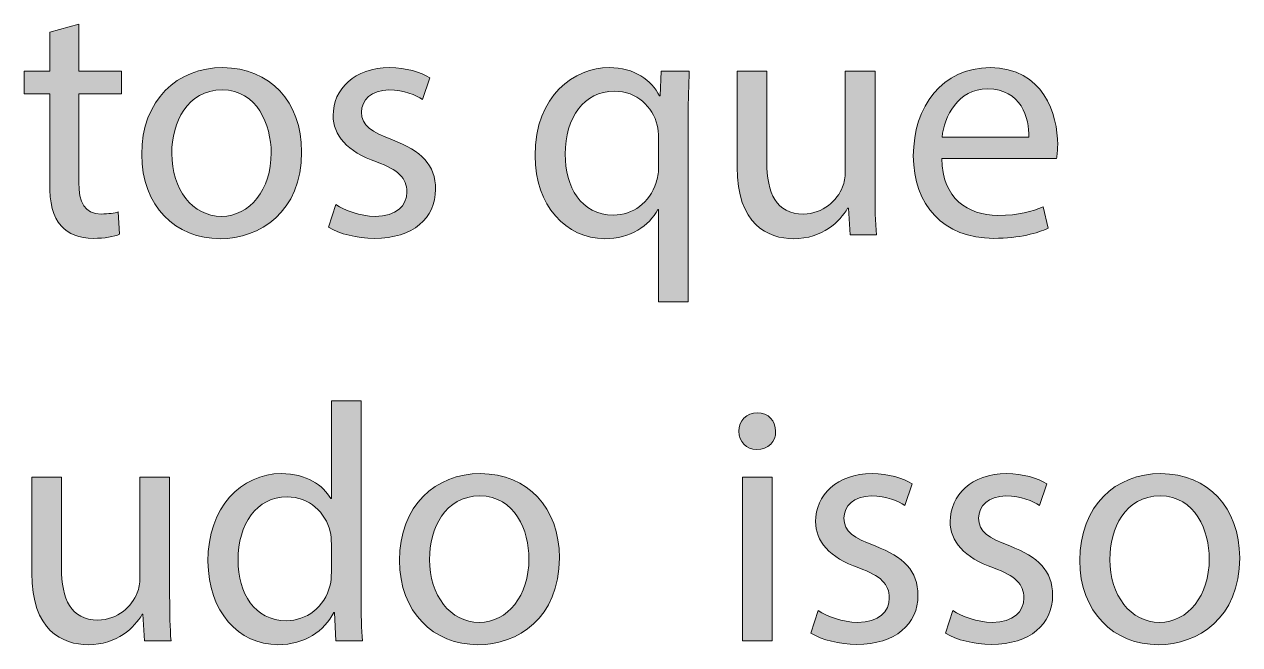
# Model space of a CAD drawing. Header units: inches. Extents: x -507 to 1392, y -754 to 68.
# Drawn here: x 1149.73 to 1185.66, y -216.06 to -197.72 of the extents above; entities that cross this region are included whole.
import ezdxf

# ---------------------------------------------------------------- set-up
doc = ezdxf.new("R2010")
doc.units = ezdxf.units.IN
doc.header["$MEASUREMENT"] = 0
doc.layers.add('back', color=7, linetype='Continuous')

# ---------------------------------------------------------------- blocks, each defined once
blk = doc.blocks.new('block 162')
at = {"layer": 'back', "true_color": 0x231f20}
h = blk.add_hatch(color=250, dxfattribs=at)
h.dxf.hatch_style = 2
edge = h.paths.add_edge_path()
edge.add_spline(control_points=[(1151.338, -197.72), (1151.338, -197.72), (1151.338, -199.109), (1151.338, -199.109), (1151.338, -199.109), (1152.597, -199.109), (1152.597, -199.109), (1152.597, -199.109), (1152.597, -199.779), (1152.597, -199.779), (1152.597, -199.779), (1151.338, -199.779), (1151.338, -199.779), (1151.338, -199.779), (1151.338, -202.388), (1151.338, -202.388), (1151.338, -202.987), (1151.508, -203.327), (1151.997, -203.327), (1152.228, -203.327), (1152.397, -203.297), (1152.507, -203.267), (1152.507, -203.267), (1152.547, -203.927), (1152.547, -203.927), (1152.377, -203.997), (1152.107, -204.047), (1151.768, -204.047), (1151.357, -204.047), (1151.028, -203.917), (1150.818, -203.677), (1150.568, -203.417), (1150.479, -202.987), (1150.479, -202.417), (1150.479, -202.417), (1150.479, -199.779), (1150.479, -199.779), (1150.479, -199.779), (1149.729, -199.779), (1149.729, -199.779), (1149.729, -199.779), (1149.729, -199.109), (1149.729, -199.109), (1149.729, -199.109), (1150.479, -199.109), (1150.479, -199.109), (1150.479, -199.109), (1150.479, -197.95), (1150.479, -197.95), (1150.479, -197.95), (1151.338, -197.72), (1151.338, -197.72)], knot_values=[0, 0, 0, 0, 1, 1, 1, 2, 2, 2, 3, 3, 3, 4, 4, 4, 5, 5, 5, 6, 6, 6, 7, 7, 7, 8, 8, 8, 9, 9, 9, 10, 10, 10, 11, 11, 11, 12, 12, 12, 13, 13, 13, 14, 14, 14, 15, 15, 15, 16, 16, 16, 17, 17, 17, 17], degree=3, periodic=1)
h = blk.add_hatch(color=250, dxfattribs=at)
h.dxf.hatch_style = 2
edge = h.paths.add_edge_path()
edge.add_spline(control_points=[(1157.926, -201.488), (1157.926, -203.277), (1156.687, -204.057), (1155.517, -204.057), (1154.208, -204.057), (1153.198, -203.097), (1153.198, -201.568), (1153.198, -199.949), (1154.258, -199), (1155.597, -199), (1156.986, -199), (1157.926, -200.009), (1157.926, -201.488)], knot_values=[0, 0, 0, 0, 1, 1, 1, 2, 2, 2, 3, 3, 3, 4, 4, 4, 4], degree=3, periodic=1)
edge = h.paths.add_edge_path()
edge.add_spline(control_points=[(1154.088, -201.538), (1154.088, -202.598), (1154.697, -203.397), (1155.557, -203.397), (1156.396, -203.397), (1157.026, -202.607), (1157.026, -201.518), (1157.026, -200.699), (1156.616, -199.659), (1155.577, -199.659), (1154.537, -199.659), (1154.088, -200.619), (1154.088, -201.538)], knot_values=[0, 0, 0, 0, 1, 1, 1, 2, 2, 2, 3, 3, 3, 4, 4, 4, 4], degree=3, periodic=1)
h = blk.add_hatch(color=250, dxfattribs=at)
h.dxf.hatch_style = 2
edge = h.paths.add_edge_path()
edge.add_spline(control_points=[(1158.938, -203.047), (1159.197, -203.217), (1159.657, -203.397), (1160.097, -203.397), (1160.736, -203.397), (1161.037, -203.077), (1161.037, -202.677), (1161.037, -202.258), (1160.787, -202.028), (1160.137, -201.788), (1159.268, -201.478), (1158.857, -200.999), (1158.857, -200.419), (1158.857, -199.639), (1159.487, -199), (1160.527, -199), (1161.017, -199), (1161.446, -199.14), (1161.716, -199.299), (1161.716, -199.299), (1161.496, -199.939), (1161.496, -199.939), (1161.307, -199.819), (1160.957, -199.659), (1160.507, -199.659), (1159.987, -199.659), (1159.697, -199.959), (1159.697, -200.319), (1159.697, -200.719), (1159.987, -200.898), (1160.617, -201.138), (1161.456, -201.458), (1161.886, -201.878), (1161.886, -202.598), (1161.886, -203.447), (1161.227, -204.047), (1160.077, -204.047), (1159.548, -204.047), (1159.058, -203.917), (1158.718, -203.717), (1158.718, -203.717), (1158.938, -203.047), (1158.938, -203.047)], knot_values=[0, 0, 0, 0, 1, 1, 1, 2, 2, 2, 3, 3, 3, 4, 4, 4, 5, 5, 5, 6, 6, 6, 7, 7, 7, 8, 8, 8, 9, 9, 9, 10, 10, 10, 11, 11, 11, 12, 12, 12, 13, 13, 13, 14, 14, 14, 14], degree=3, periodic=1)
h = blk.add_hatch(color=250, dxfattribs=at)
h.dxf.hatch_style = 2
edge = h.paths.add_edge_path()
edge.add_spline(control_points=[(1168.476, -203.197), (1168.476, -203.197), (1168.456, -203.197), (1168.456, -203.197), (1168.196, -203.677), (1167.656, -204.057), (1166.877, -204.057), (1165.747, -204.057), (1164.828, -203.077), (1164.828, -201.608), (1164.828, -199.799), (1165.997, -199), (1167.017, -199), (1167.767, -199), (1168.267, -199.369), (1168.506, -199.839), (1168.506, -199.839), (1168.526, -199.839), (1168.526, -199.839), (1168.526, -199.839), (1168.556, -199.109), (1168.556, -199.109), (1168.556, -199.109), (1169.386, -199.109), (1169.386, -199.109), (1169.365, -199.519), (1169.355, -199.939), (1169.355, -200.438), (1169.355, -200.438), (1169.355, -205.926), (1169.355, -205.926), (1169.355, -205.926), (1168.476, -205.926), (1168.476, -205.926), (1168.476, -205.926), (1168.476, -203.197), (1168.476, -203.197)], knot_values=[0, 0, 0, 0, 1, 1, 1, 2, 2, 2, 3, 3, 3, 4, 4, 4, 5, 5, 5, 6, 6, 6, 7, 7, 7, 8, 8, 8, 9, 9, 9, 10, 10, 10, 11, 11, 11, 12, 12, 12, 12], degree=3, periodic=1)
edge = h.paths.add_edge_path()
edge.add_spline(control_points=[(1168.476, -201.068), (1168.476, -200.948), (1168.466, -200.809), (1168.437, -200.699), (1168.306, -200.159), (1167.836, -199.699), (1167.177, -199.699), (1166.268, -199.699), (1165.718, -200.469), (1165.718, -201.558), (1165.718, -202.518), (1166.178, -203.357), (1167.146, -203.357), (1167.717, -203.357), (1168.206, -203.007), (1168.406, -202.397), (1168.446, -202.278), (1168.476, -202.108), (1168.476, -201.978), (1168.476, -201.978), (1168.476, -201.068), (1168.476, -201.068)], knot_values=[0, 0, 0, 0, 1, 1, 1, 2, 2, 2, 3, 3, 3, 4, 4, 4, 5, 5, 5, 6, 6, 6, 7, 7, 7, 7], degree=3, periodic=1)
h = blk.add_hatch(color=250, dxfattribs=at)
h.dxf.hatch_style = 2
edge = h.paths.add_edge_path()
edge.add_spline(control_points=[(1176.848, -201.688), (1176.867, -202.877), (1177.627, -203.367), (1178.506, -203.367), (1179.136, -203.367), (1179.516, -203.257), (1179.846, -203.117), (1179.846, -203.117), (1179.995, -203.747), (1179.995, -203.747), (1179.686, -203.887), (1179.156, -204.047), (1178.387, -204.047), (1176.897, -204.047), (1176.008, -203.067), (1176.008, -201.608), (1176.008, -200.149), (1176.867, -199), (1178.276, -199), (1179.855, -199), (1180.275, -200.389), (1180.275, -201.278), (1180.275, -201.458), (1180.256, -201.598), (1180.245, -201.688), (1180.245, -201.688), (1176.848, -201.688), (1176.848, -201.688)], knot_values=[0, 0, 0, 0, 1, 1, 1, 2, 2, 2, 3, 3, 3, 4, 4, 4, 5, 5, 5, 6, 6, 6, 7, 7, 7, 8, 8, 8, 9, 9, 9, 9], degree=3, periodic=1)
edge = h.paths.add_edge_path()
edge.add_spline(control_points=[(1179.426, -201.059), (1179.436, -200.499), (1179.196, -199.629), (1178.206, -199.629), (1177.317, -199.629), (1176.927, -200.449), (1176.857, -201.059), (1176.857, -201.059), (1179.426, -201.059), (1179.426, -201.059)], knot_values=[0, 0, 0, 0, 1, 1, 1, 2, 2, 2, 3, 3, 3, 3], degree=3, periodic=1)
h = blk.add_hatch(color=250, dxfattribs=at)
h.dxf.hatch_style = 2
edge = h.paths.add_edge_path()
edge.add_spline(control_points=[(1174.876, -202.627), (1174.876, -203.127), (1174.886, -203.567), (1174.916, -203.947), (1174.916, -203.947), (1174.137, -203.947), (1174.137, -203.947), (1174.137, -203.947), (1174.087, -203.157), (1174.087, -203.157), (1174.087, -203.157), (1174.066, -203.157), (1174.066, -203.157), (1173.837, -203.547), (1173.327, -204.057), (1172.468, -204.057), (1171.708, -204.057), (1170.798, -203.637), (1170.798, -201.938), (1170.798, -201.938), (1170.798, -199.109), (1170.798, -199.109), (1170.798, -199.109), (1171.678, -199.109), (1171.678, -199.109), (1171.678, -199.109), (1171.678, -201.788), (1171.678, -201.788), (1171.678, -202.708), (1171.958, -203.327), (1172.757, -203.327), (1173.347, -203.327), (1173.757, -202.917), (1173.917, -202.527), (1173.967, -202.397), (1173.996, -202.238), (1173.996, -202.078), (1173.996, -202.078), (1173.996, -199.109), (1173.996, -199.109), (1173.996, -199.109), (1174.876, -199.109), (1174.876, -199.109), (1174.876, -199.109), (1174.876, -202.627), (1174.876, -202.627)], knot_values=[0, 0, 0, 0, 1, 1, 1, 2, 2, 2, 3, 3, 3, 4, 4, 4, 5, 5, 5, 6, 6, 6, 7, 7, 7, 8, 8, 8, 9, 9, 9, 10, 10, 10, 11, 11, 11, 12, 12, 12, 13, 13, 13, 14, 14, 14, 15, 15, 15, 15], degree=3, periodic=1)
h = blk.add_hatch(color=250, dxfattribs=at)
h.dxf.hatch_style = 2
edge = h.paths.add_edge_path()
edge.add_spline(control_points=[(1159.686, -208.851), (1159.686, -208.851), (1159.686, -214.697), (1159.686, -214.697), (1159.686, -215.127), (1159.695, -215.617), (1159.726, -215.947), (1159.726, -215.947), (1158.936, -215.947), (1158.936, -215.947), (1158.936, -215.947), (1158.896, -215.107), (1158.896, -215.107), (1158.896, -215.107), (1158.876, -215.107), (1158.876, -215.107), (1158.606, -215.647), (1158.017, -216.057), (1157.227, -216.057), (1156.058, -216.057), (1155.158, -215.067), (1155.158, -213.598), (1155.148, -211.989), (1156.147, -211), (1157.327, -211), (1158.066, -211), (1158.566, -211.349), (1158.786, -211.739), (1158.786, -211.739), (1158.806, -211.739), (1158.806, -211.739), (1158.806, -211.739), (1158.806, -208.851), (1158.806, -208.851), (1158.806, -208.851), (1159.686, -208.851), (1159.686, -208.851)], knot_values=[0, 0, 0, 0, 1, 1, 1, 2, 2, 2, 3, 3, 3, 4, 4, 4, 5, 5, 5, 6, 6, 6, 7, 7, 7, 8, 8, 8, 9, 9, 9, 10, 10, 10, 11, 11, 11, 12, 12, 12, 12], degree=3, periodic=1)
edge = h.paths.add_edge_path()
edge.add_spline(control_points=[(1158.806, -213.078), (1158.806, -212.968), (1158.796, -212.818), (1158.767, -212.708), (1158.636, -212.149), (1158.156, -211.689), (1157.497, -211.689), (1156.587, -211.689), (1156.048, -212.489), (1156.048, -213.558), (1156.048, -214.538), (1156.527, -215.347), (1157.477, -215.347), (1158.066, -215.347), (1158.606, -214.958), (1158.767, -214.298), (1158.796, -214.178), (1158.806, -214.058), (1158.806, -213.918), (1158.806, -213.918), (1158.806, -213.078), (1158.806, -213.078)], knot_values=[0, 0, 0, 0, 1, 1, 1, 2, 2, 2, 3, 3, 3, 4, 4, 4, 5, 5, 5, 6, 6, 6, 7, 7, 7, 7], degree=3, periodic=1)
h = blk.add_hatch(color=250, dxfattribs=at)
h.dxf.hatch_style = 2
edge = h.paths.add_edge_path()
edge.add_spline(control_points=[(1171.937, -209.75), (1171.946, -210.05), (1171.727, -210.29), (1171.377, -210.29), (1171.067, -210.29), (1170.848, -210.05), (1170.848, -209.75), (1170.848, -209.44), (1171.077, -209.201), (1171.396, -209.201), (1171.727, -209.201), (1171.937, -209.44), (1171.937, -209.75)], knot_values=[0, 0, 0, 0, 1, 1, 1, 2, 2, 2, 3, 3, 3, 4, 4, 4, 4], degree=3, periodic=1)
h.paths.add_polyline_path([(1170.957, -215.947), (1170.957, -211.109), (1171.837, -211.109), (1171.837, -215.947)])
h = blk.add_hatch(color=250, dxfattribs=at)
h.dxf.hatch_style = 2
edge = h.paths.add_edge_path()
edge.add_spline(control_points=[(1154.025, -214.627), (1154.025, -215.127), (1154.035, -215.567), (1154.065, -215.947), (1154.065, -215.947), (1153.286, -215.947), (1153.286, -215.947), (1153.286, -215.947), (1153.236, -215.157), (1153.236, -215.157), (1153.236, -215.157), (1153.216, -215.157), (1153.216, -215.157), (1152.986, -215.547), (1152.477, -216.057), (1151.617, -216.057), (1150.857, -216.057), (1149.947, -215.637), (1149.947, -213.938), (1149.947, -213.938), (1149.947, -211.109), (1149.947, -211.109), (1149.947, -211.109), (1150.827, -211.109), (1150.827, -211.109), (1150.827, -211.109), (1150.827, -213.788), (1150.827, -213.788), (1150.827, -214.708), (1151.107, -215.327), (1151.906, -215.327), (1152.496, -215.327), (1152.906, -214.917), (1153.066, -214.527), (1153.116, -214.397), (1153.146, -214.238), (1153.146, -214.078), (1153.146, -214.078), (1153.146, -211.109), (1153.146, -211.109), (1153.146, -211.109), (1154.025, -211.109), (1154.025, -211.109), (1154.025, -211.109), (1154.025, -214.627), (1154.025, -214.627)], knot_values=[0, 0, 0, 0, 1, 1, 1, 2, 2, 2, 3, 3, 3, 4, 4, 4, 5, 5, 5, 6, 6, 6, 7, 7, 7, 8, 8, 8, 9, 9, 9, 10, 10, 10, 11, 11, 11, 12, 12, 12, 13, 13, 13, 14, 14, 14, 15, 15, 15, 15], degree=3, periodic=1)
h = blk.add_hatch(color=250, dxfattribs=at)
h.dxf.hatch_style = 2
edge = h.paths.add_edge_path()
edge.add_spline(control_points=[(1165.546, -213.488), (1165.546, -215.277), (1164.307, -216.057), (1163.137, -216.057), (1161.828, -216.057), (1160.818, -215.097), (1160.818, -213.568), (1160.818, -211.949), (1161.878, -211), (1163.217, -211), (1164.606, -211), (1165.546, -212.009), (1165.546, -213.488)], knot_values=[0, 0, 0, 0, 1, 1, 1, 2, 2, 2, 3, 3, 3, 4, 4, 4, 4], degree=3, periodic=1)
edge = h.paths.add_edge_path()
edge.add_spline(control_points=[(1161.708, -213.538), (1161.708, -214.598), (1162.317, -215.397), (1163.177, -215.397), (1164.017, -215.397), (1164.646, -214.607), (1164.646, -213.518), (1164.646, -212.699), (1164.236, -211.659), (1163.197, -211.659), (1162.157, -211.659), (1161.708, -212.619), (1161.708, -213.538)], knot_values=[0, 0, 0, 0, 1, 1, 1, 2, 2, 2, 3, 3, 3, 4, 4, 4, 4], degree=3, periodic=1)
h = blk.add_hatch(color=250, dxfattribs=at)
h.dxf.hatch_style = 2
edge = h.paths.add_edge_path()
edge.add_spline(control_points=[(1173.197, -215.047), (1173.457, -215.217), (1173.917, -215.397), (1174.356, -215.397), (1174.996, -215.397), (1175.297, -215.077), (1175.297, -214.677), (1175.297, -214.258), (1175.047, -214.028), (1174.396, -213.788), (1173.527, -213.478), (1173.117, -212.999), (1173.117, -212.419), (1173.117, -211.639), (1173.747, -211), (1174.787, -211), (1175.276, -211), (1175.706, -211.14), (1175.976, -211.299), (1175.976, -211.299), (1175.756, -211.939), (1175.756, -211.939), (1175.566, -211.819), (1175.217, -211.659), (1174.767, -211.659), (1174.247, -211.659), (1173.957, -211.959), (1173.957, -212.319), (1173.957, -212.719), (1174.247, -212.898), (1174.877, -213.138), (1175.716, -213.458), (1176.146, -213.878), (1176.146, -214.598), (1176.146, -215.447), (1175.486, -216.047), (1174.337, -216.047), (1173.808, -216.047), (1173.317, -215.917), (1172.978, -215.717), (1172.978, -215.717), (1173.197, -215.047), (1173.197, -215.047)], knot_values=[0, 0, 0, 0, 1, 1, 1, 2, 2, 2, 3, 3, 3, 4, 4, 4, 5, 5, 5, 6, 6, 6, 7, 7, 7, 8, 8, 8, 9, 9, 9, 10, 10, 10, 11, 11, 11, 12, 12, 12, 13, 13, 13, 14, 14, 14, 14], degree=3, periodic=1)
h = blk.add_hatch(color=250, dxfattribs=at)
h.dxf.hatch_style = 2
edge = h.paths.add_edge_path()
edge.add_spline(control_points=[(1177.177, -215.047), (1177.437, -215.217), (1177.896, -215.397), (1178.336, -215.397), (1178.976, -215.397), (1179.276, -215.077), (1179.276, -214.677), (1179.276, -214.258), (1179.026, -214.028), (1178.376, -213.788), (1177.507, -213.478), (1177.097, -212.999), (1177.097, -212.419), (1177.097, -211.639), (1177.727, -211), (1178.767, -211), (1179.256, -211), (1179.686, -211.14), (1179.955, -211.299), (1179.955, -211.299), (1179.735, -211.939), (1179.735, -211.939), (1179.546, -211.819), (1179.196, -211.659), (1178.746, -211.659), (1178.227, -211.659), (1177.937, -211.959), (1177.937, -212.319), (1177.937, -212.719), (1178.227, -212.898), (1178.856, -213.138), (1179.695, -213.458), (1180.125, -213.878), (1180.125, -214.598), (1180.125, -215.447), (1179.466, -216.047), (1178.316, -216.047), (1177.787, -216.047), (1177.297, -215.917), (1176.957, -215.717), (1176.957, -215.717), (1177.177, -215.047), (1177.177, -215.047)], knot_values=[0, 0, 0, 0, 1, 1, 1, 2, 2, 2, 3, 3, 3, 4, 4, 4, 5, 5, 5, 6, 6, 6, 7, 7, 7, 8, 8, 8, 9, 9, 9, 10, 10, 10, 11, 11, 11, 12, 12, 12, 13, 13, 13, 14, 14, 14, 14], degree=3, periodic=1)
h = blk.add_hatch(color=250, dxfattribs=at)
h.dxf.hatch_style = 2
edge = h.paths.add_edge_path()
edge.add_spline(control_points=[(1185.655, -213.488), (1185.655, -215.277), (1184.416, -216.057), (1183.246, -216.057), (1181.938, -216.057), (1180.928, -215.097), (1180.928, -213.568), (1180.928, -211.949), (1181.987, -211), (1183.326, -211), (1184.716, -211), (1185.655, -212.009), (1185.655, -213.488)], knot_values=[0, 0, 0, 0, 1, 1, 1, 2, 2, 2, 3, 3, 3, 4, 4, 4, 4], degree=3, periodic=1)
edge = h.paths.add_edge_path()
edge.add_spline(control_points=[(1181.817, -213.538), (1181.817, -214.598), (1182.427, -215.397), (1183.286, -215.397), (1184.126, -215.397), (1184.756, -214.607), (1184.756, -213.518), (1184.756, -212.699), (1184.346, -211.659), (1183.307, -211.659), (1182.267, -211.659), (1181.817, -212.619), (1181.817, -213.538)], knot_values=[0, 0, 0, 0, 1, 1, 1, 2, 2, 2, 3, 3, 3, 4, 4, 4, 4], degree=3, periodic=1)
at = {"layer": 'back', "lineweight": 0}
blk.add_lwpolyline([(1170.957, -215.947), (1170.957, -211.109), (1171.837, -211.109), (1171.837, -215.947), (1170.957, -215.947)], dxfattribs=at)
for points, knots in [([(1151.338, -197.72), (1151.338, -197.72), (1151.338, -199.109), (1151.338, -199.109), (1151.338, -199.109), (1152.597, -199.109), (1152.597, -199.109), (1152.597, -199.109), (1152.597, -199.779), (1152.597, -199.779), (1152.597, -199.779), (1151.338, -199.779), (1151.338, -199.779), (1151.338, -199.779), (1151.338, -202.388), (1151.338, -202.388), (1151.338, -202.987), (1151.508, -203.327), (1151.997, -203.327), (1152.228, -203.327), (1152.397, -203.297), (1152.507, -203.267), (1152.507, -203.267), (1152.547, -203.927), (1152.547, -203.927), (1152.377, -203.997), (1152.107, -204.047), (1151.768, -204.047), (1151.357, -204.047), (1151.028, -203.917), (1150.818, -203.677), (1150.568, -203.417), (1150.479, -202.987), (1150.479, -202.417), (1150.479, -202.417), (1150.479, -199.779), (1150.479, -199.779), (1150.479, -199.779), (1149.729, -199.779), (1149.729, -199.779), (1149.729, -199.779), (1149.729, -199.109), (1149.729, -199.109), (1149.729, -199.109), (1150.479, -199.109), (1150.479, -199.109), (1150.479, -199.109), (1150.479, -197.95), (1150.479, -197.95), (1150.479, -197.95), (1151.338, -197.72), (1151.338, -197.72)], [0, 0, 0, 0, 1, 1, 1, 2, 2, 2, 3, 3, 3, 4, 4, 4, 5, 5, 5, 6, 6, 6, 7, 7, 7, 8, 8, 8, 9, 9, 9, 10, 10, 10, 11, 11, 11, 12, 12, 12, 13, 13, 13, 14, 14, 14, 15, 15, 15, 16, 16, 16, 17, 17, 17, 17]), ([(1157.926, -201.488), (1157.926, -203.277), (1156.687, -204.057), (1155.517, -204.057), (1154.208, -204.057), (1153.198, -203.097), (1153.198, -201.568), (1153.198, -199.949), (1154.258, -199), (1155.597, -199), (1156.986, -199), (1157.926, -200.009), (1157.926, -201.488)], [0, 0, 0, 0, 1, 1, 1, 2, 2, 2, 3, 3, 3, 4, 4, 4, 4]), ([(1158.938, -203.047), (1159.197, -203.217), (1159.657, -203.397), (1160.097, -203.397), (1160.736, -203.397), (1161.037, -203.077), (1161.037, -202.677), (1161.037, -202.258), (1160.787, -202.028), (1160.137, -201.788), (1159.268, -201.478), (1158.857, -200.999), (1158.857, -200.419), (1158.857, -199.639), (1159.487, -199), (1160.527, -199), (1161.017, -199), (1161.446, -199.14), (1161.716, -199.299), (1161.716, -199.299), (1161.496, -199.939), (1161.496, -199.939), (1161.307, -199.819), (1160.957, -199.659), (1160.507, -199.659), (1159.987, -199.659), (1159.697, -199.959), (1159.697, -200.319), (1159.697, -200.719), (1159.987, -200.898), (1160.617, -201.138), (1161.456, -201.458), (1161.886, -201.878), (1161.886, -202.598), (1161.886, -203.447), (1161.227, -204.047), (1160.077, -204.047), (1159.548, -204.047), (1159.058, -203.917), (1158.718, -203.717), (1158.718, -203.717), (1158.938, -203.047), (1158.938, -203.047)], [0, 0, 0, 0, 1, 1, 1, 2, 2, 2, 3, 3, 3, 4, 4, 4, 5, 5, 5, 6, 6, 6, 7, 7, 7, 8, 8, 8, 9, 9, 9, 10, 10, 10, 11, 11, 11, 12, 12, 12, 13, 13, 13, 14, 14, 14, 14]), ([(1168.476, -203.197), (1168.476, -203.197), (1168.456, -203.197), (1168.456, -203.197), (1168.196, -203.677), (1167.656, -204.057), (1166.877, -204.057), (1165.747, -204.057), (1164.828, -203.077), (1164.828, -201.608), (1164.828, -199.799), (1165.997, -199), (1167.017, -199), (1167.767, -199), (1168.267, -199.369), (1168.506, -199.839), (1168.506, -199.839), (1168.526, -199.839), (1168.526, -199.839), (1168.526, -199.839), (1168.556, -199.109), (1168.556, -199.109), (1168.556, -199.109), (1169.386, -199.109), (1169.386, -199.109), (1169.365, -199.519), (1169.355, -199.939), (1169.355, -200.438), (1169.355, -200.438), (1169.355, -205.926), (1169.355, -205.926), (1169.355, -205.926), (1168.476, -205.926), (1168.476, -205.926), (1168.476, -205.926), (1168.476, -203.197), (1168.476, -203.197)], [0, 0, 0, 0, 1, 1, 1, 2, 2, 2, 3, 3, 3, 4, 4, 4, 5, 5, 5, 6, 6, 6, 7, 7, 7, 8, 8, 8, 9, 9, 9, 10, 10, 10, 11, 11, 11, 12, 12, 12, 12]), ([(1176.848, -201.688), (1176.867, -202.877), (1177.627, -203.367), (1178.506, -203.367), (1179.136, -203.367), (1179.516, -203.257), (1179.846, -203.117), (1179.846, -203.117), (1179.995, -203.747), (1179.995, -203.747), (1179.686, -203.887), (1179.156, -204.047), (1178.387, -204.047), (1176.897, -204.047), (1176.008, -203.067), (1176.008, -201.608), (1176.008, -200.149), (1176.867, -199), (1178.276, -199), (1179.855, -199), (1180.275, -200.389), (1180.275, -201.278), (1180.275, -201.458), (1180.256, -201.598), (1180.245, -201.688), (1180.245, -201.688), (1176.848, -201.688), (1176.848, -201.688)], [0, 0, 0, 0, 1, 1, 1, 2, 2, 2, 3, 3, 3, 4, 4, 4, 5, 5, 5, 6, 6, 6, 7, 7, 7, 8, 8, 8, 9, 9, 9, 9]), ([(1174.876, -202.627), (1174.876, -203.127), (1174.886, -203.567), (1174.916, -203.947), (1174.916, -203.947), (1174.137, -203.947), (1174.137, -203.947), (1174.137, -203.947), (1174.087, -203.157), (1174.087, -203.157), (1174.087, -203.157), (1174.066, -203.157), (1174.066, -203.157), (1173.837, -203.547), (1173.327, -204.057), (1172.468, -204.057), (1171.708, -204.057), (1170.798, -203.637), (1170.798, -201.938), (1170.798, -201.938), (1170.798, -199.109), (1170.798, -199.109), (1170.798, -199.109), (1171.678, -199.109), (1171.678, -199.109), (1171.678, -199.109), (1171.678, -201.788), (1171.678, -201.788), (1171.678, -202.708), (1171.958, -203.327), (1172.757, -203.327), (1173.347, -203.327), (1173.757, -202.917), (1173.917, -202.527), (1173.967, -202.397), (1173.996, -202.238), (1173.996, -202.078), (1173.996, -202.078), (1173.996, -199.109), (1173.996, -199.109), (1173.996, -199.109), (1174.876, -199.109), (1174.876, -199.109), (1174.876, -199.109), (1174.876, -202.627), (1174.876, -202.627)], [0, 0, 0, 0, 1, 1, 1, 2, 2, 2, 3, 3, 3, 4, 4, 4, 5, 5, 5, 6, 6, 6, 7, 7, 7, 8, 8, 8, 9, 9, 9, 10, 10, 10, 11, 11, 11, 12, 12, 12, 13, 13, 13, 14, 14, 14, 15, 15, 15, 15]), ([(1154.088, -201.538), (1154.088, -202.598), (1154.697, -203.397), (1155.557, -203.397), (1156.396, -203.397), (1157.026, -202.607), (1157.026, -201.518), (1157.026, -200.699), (1156.616, -199.659), (1155.577, -199.659), (1154.537, -199.659), (1154.088, -200.619), (1154.088, -201.538)], [0, 0, 0, 0, 1, 1, 1, 2, 2, 2, 3, 3, 3, 4, 4, 4, 4]), ([(1168.476, -201.068), (1168.476, -200.948), (1168.466, -200.809), (1168.437, -200.699), (1168.306, -200.159), (1167.836, -199.699), (1167.177, -199.699), (1166.268, -199.699), (1165.718, -200.469), (1165.718, -201.558), (1165.718, -202.518), (1166.178, -203.357), (1167.146, -203.357), (1167.717, -203.357), (1168.206, -203.007), (1168.406, -202.397), (1168.446, -202.278), (1168.476, -202.108), (1168.476, -201.978), (1168.476, -201.978), (1168.476, -201.068), (1168.476, -201.068)], [0, 0, 0, 0, 1, 1, 1, 2, 2, 2, 3, 3, 3, 4, 4, 4, 5, 5, 5, 6, 6, 6, 7, 7, 7, 7]), ([(1179.426, -201.059), (1179.436, -200.499), (1179.196, -199.629), (1178.206, -199.629), (1177.317, -199.629), (1176.927, -200.449), (1176.857, -201.059), (1176.857, -201.059), (1179.426, -201.059), (1179.426, -201.059)], [0, 0, 0, 0, 1, 1, 1, 2, 2, 2, 3, 3, 3, 3]), ([(1159.686, -208.851), (1159.686, -208.851), (1159.686, -214.697), (1159.686, -214.697), (1159.686, -215.127), (1159.695, -215.617), (1159.726, -215.947), (1159.726, -215.947), (1158.936, -215.947), (1158.936, -215.947), (1158.936, -215.947), (1158.896, -215.107), (1158.896, -215.107), (1158.896, -215.107), (1158.876, -215.107), (1158.876, -215.107), (1158.606, -215.647), (1158.017, -216.057), (1157.227, -216.057), (1156.058, -216.057), (1155.158, -215.067), (1155.158, -213.598), (1155.148, -211.989), (1156.147, -211), (1157.327, -211), (1158.066, -211), (1158.566, -211.349), (1158.786, -211.739), (1158.786, -211.739), (1158.806, -211.739), (1158.806, -211.739), (1158.806, -211.739), (1158.806, -208.851), (1158.806, -208.851), (1158.806, -208.851), (1159.686, -208.851), (1159.686, -208.851)], [0, 0, 0, 0, 1, 1, 1, 2, 2, 2, 3, 3, 3, 4, 4, 4, 5, 5, 5, 6, 6, 6, 7, 7, 7, 8, 8, 8, 9, 9, 9, 10, 10, 10, 11, 11, 11, 12, 12, 12, 12]), ([(1171.937, -209.75), (1171.946, -210.05), (1171.727, -210.29), (1171.377, -210.29), (1171.067, -210.29), (1170.848, -210.05), (1170.848, -209.75), (1170.848, -209.44), (1171.077, -209.201), (1171.396, -209.201), (1171.727, -209.201), (1171.937, -209.44), (1171.937, -209.75)], [0, 0, 0, 0, 1, 1, 1, 2, 2, 2, 3, 3, 3, 4, 4, 4, 4]), ([(1154.025, -214.627), (1154.025, -215.127), (1154.035, -215.567), (1154.065, -215.947), (1154.065, -215.947), (1153.286, -215.947), (1153.286, -215.947), (1153.286, -215.947), (1153.236, -215.157), (1153.236, -215.157), (1153.236, -215.157), (1153.216, -215.157), (1153.216, -215.157), (1152.986, -215.547), (1152.477, -216.057), (1151.617, -216.057), (1150.857, -216.057), (1149.947, -215.637), (1149.947, -213.938), (1149.947, -213.938), (1149.947, -211.109), (1149.947, -211.109), (1149.947, -211.109), (1150.827, -211.109), (1150.827, -211.109), (1150.827, -211.109), (1150.827, -213.788), (1150.827, -213.788), (1150.827, -214.708), (1151.107, -215.327), (1151.906, -215.327), (1152.496, -215.327), (1152.906, -214.917), (1153.066, -214.527), (1153.116, -214.397), (1153.146, -214.238), (1153.146, -214.078), (1153.146, -214.078), (1153.146, -211.109), (1153.146, -211.109), (1153.146, -211.109), (1154.025, -211.109), (1154.025, -211.109), (1154.025, -211.109), (1154.025, -214.627), (1154.025, -214.627)], [0, 0, 0, 0, 1, 1, 1, 2, 2, 2, 3, 3, 3, 4, 4, 4, 5, 5, 5, 6, 6, 6, 7, 7, 7, 8, 8, 8, 9, 9, 9, 10, 10, 10, 11, 11, 11, 12, 12, 12, 13, 13, 13, 14, 14, 14, 15, 15, 15, 15]), ([(1165.546, -213.488), (1165.546, -215.277), (1164.307, -216.057), (1163.137, -216.057), (1161.828, -216.057), (1160.818, -215.097), (1160.818, -213.568), (1160.818, -211.949), (1161.878, -211), (1163.217, -211), (1164.606, -211), (1165.546, -212.009), (1165.546, -213.488)], [0, 0, 0, 0, 1, 1, 1, 2, 2, 2, 3, 3, 3, 4, 4, 4, 4]), ([(1173.197, -215.047), (1173.457, -215.217), (1173.917, -215.397), (1174.356, -215.397), (1174.996, -215.397), (1175.297, -215.077), (1175.297, -214.677), (1175.297, -214.258), (1175.047, -214.028), (1174.396, -213.788), (1173.527, -213.478), (1173.117, -212.999), (1173.117, -212.419), (1173.117, -211.639), (1173.747, -211), (1174.787, -211), (1175.276, -211), (1175.706, -211.14), (1175.976, -211.299), (1175.976, -211.299), (1175.756, -211.939), (1175.756, -211.939), (1175.566, -211.819), (1175.217, -211.659), (1174.767, -211.659), (1174.247, -211.659), (1173.957, -211.959), (1173.957, -212.319), (1173.957, -212.719), (1174.247, -212.898), (1174.877, -213.138), (1175.716, -213.458), (1176.146, -213.878), (1176.146, -214.598), (1176.146, -215.447), (1175.486, -216.047), (1174.337, -216.047), (1173.808, -216.047), (1173.317, -215.917), (1172.978, -215.717), (1172.978, -215.717), (1173.197, -215.047), (1173.197, -215.047)], [0, 0, 0, 0, 1, 1, 1, 2, 2, 2, 3, 3, 3, 4, 4, 4, 5, 5, 5, 6, 6, 6, 7, 7, 7, 8, 8, 8, 9, 9, 9, 10, 10, 10, 11, 11, 11, 12, 12, 12, 13, 13, 13, 14, 14, 14, 14]), ([(1177.177, -215.047), (1177.437, -215.217), (1177.896, -215.397), (1178.336, -215.397), (1178.976, -215.397), (1179.276, -215.077), (1179.276, -214.677), (1179.276, -214.258), (1179.026, -214.028), (1178.376, -213.788), (1177.507, -213.478), (1177.097, -212.999), (1177.097, -212.419), (1177.097, -211.639), (1177.727, -211), (1178.767, -211), (1179.256, -211), (1179.686, -211.14), (1179.955, -211.299), (1179.955, -211.299), (1179.735, -211.939), (1179.735, -211.939), (1179.546, -211.819), (1179.196, -211.659), (1178.746, -211.659), (1178.227, -211.659), (1177.937, -211.959), (1177.937, -212.319), (1177.937, -212.719), (1178.227, -212.898), (1178.856, -213.138), (1179.695, -213.458), (1180.125, -213.878), (1180.125, -214.598), (1180.125, -215.447), (1179.466, -216.047), (1178.316, -216.047), (1177.787, -216.047), (1177.297, -215.917), (1176.957, -215.717), (1176.957, -215.717), (1177.177, -215.047), (1177.177, -215.047)], [0, 0, 0, 0, 1, 1, 1, 2, 2, 2, 3, 3, 3, 4, 4, 4, 5, 5, 5, 6, 6, 6, 7, 7, 7, 8, 8, 8, 9, 9, 9, 10, 10, 10, 11, 11, 11, 12, 12, 12, 13, 13, 13, 14, 14, 14, 14]), ([(1185.655, -213.488), (1185.655, -215.277), (1184.416, -216.057), (1183.246, -216.057), (1181.938, -216.057), (1180.928, -215.097), (1180.928, -213.568), (1180.928, -211.949), (1181.987, -211), (1183.326, -211), (1184.716, -211), (1185.655, -212.009), (1185.655, -213.488)], [0, 0, 0, 0, 1, 1, 1, 2, 2, 2, 3, 3, 3, 4, 4, 4, 4]), ([(1158.806, -213.078), (1158.806, -212.968), (1158.796, -212.818), (1158.767, -212.708), (1158.636, -212.149), (1158.156, -211.689), (1157.497, -211.689), (1156.587, -211.689), (1156.048, -212.489), (1156.048, -213.558), (1156.048, -214.538), (1156.527, -215.347), (1157.477, -215.347), (1158.066, -215.347), (1158.606, -214.958), (1158.767, -214.298), (1158.796, -214.178), (1158.806, -214.058), (1158.806, -213.918), (1158.806, -213.918), (1158.806, -213.078), (1158.806, -213.078)], [0, 0, 0, 0, 1, 1, 1, 2, 2, 2, 3, 3, 3, 4, 4, 4, 5, 5, 5, 6, 6, 6, 7, 7, 7, 7]), ([(1161.708, -213.538), (1161.708, -214.598), (1162.317, -215.397), (1163.177, -215.397), (1164.017, -215.397), (1164.646, -214.607), (1164.646, -213.518), (1164.646, -212.699), (1164.236, -211.659), (1163.197, -211.659), (1162.157, -211.659), (1161.708, -212.619), (1161.708, -213.538)], [0, 0, 0, 0, 1, 1, 1, 2, 2, 2, 3, 3, 3, 4, 4, 4, 4]), ([(1181.817, -213.538), (1181.817, -214.598), (1182.427, -215.397), (1183.286, -215.397), (1184.126, -215.397), (1184.756, -214.607), (1184.756, -213.518), (1184.756, -212.699), (1184.346, -211.659), (1183.307, -211.659), (1182.267, -211.659), (1181.817, -212.619), (1181.817, -213.538)], [0, 0, 0, 0, 1, 1, 1, 2, 2, 2, 3, 3, 3, 4, 4, 4, 4])]:
    blk.add_open_spline(points, degree=3, knots=knots, dxfattribs=at)

msp = doc.modelspace()

# ---------------------------------------------------------------- block references
at = {"layer": 'back'}
msp.add_blockref('block 162', (0, 0), dxfattribs=at)

doc.saveas('drawing.dxf')
